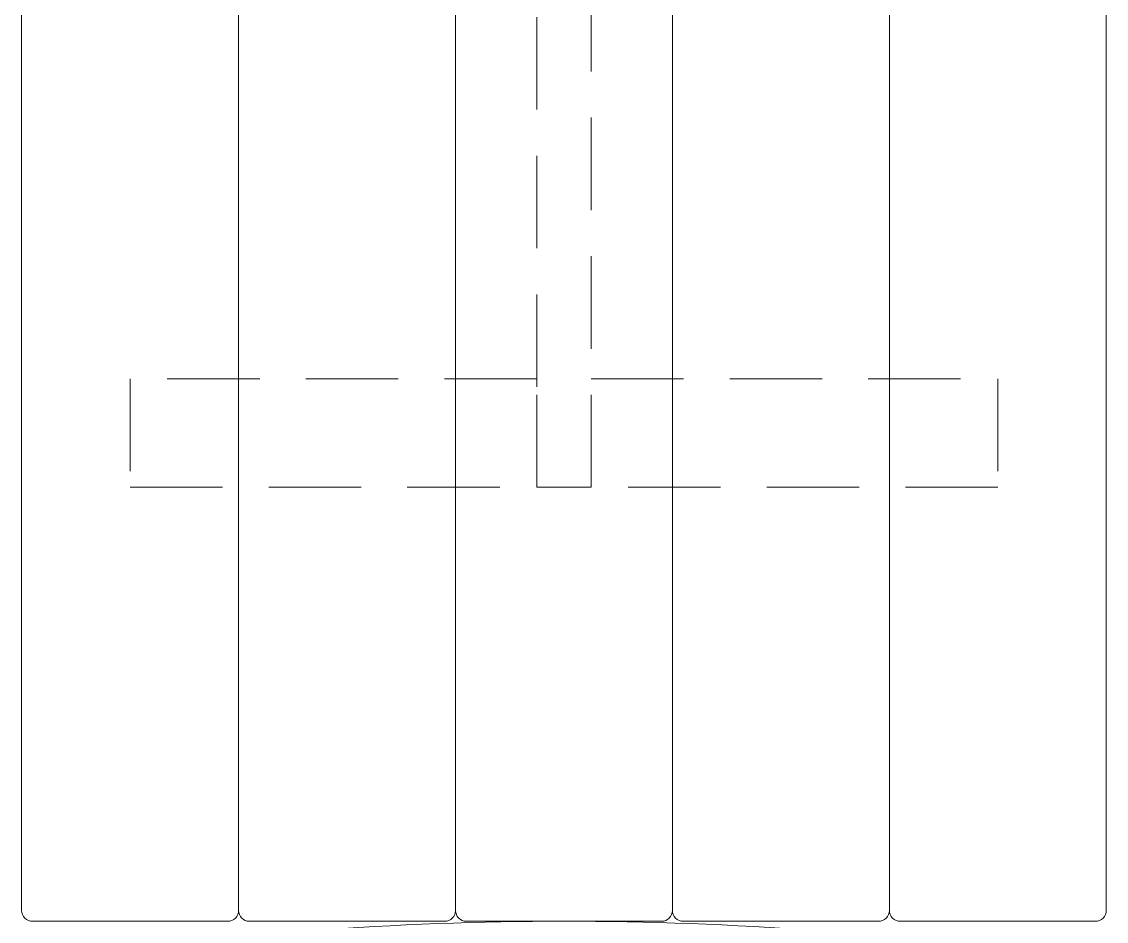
# Model space of a CAD drawing. Header units: centimetres. Extents: x 5488 to 20269, y -31398 to -19684.
# Drawn here: x 16704.9 to 16804.9, y -23648.5 to -23565.5 of the extents above; entities that cross this region are included whole.
import ezdxf

# ---------------------------------------------------------------- set-up
doc = ezdxf.new("R2010")
doc.units = ezdxf.units.CM
doc.linetypes.add('11-021_3004-BLOK_B_3_KAT$0$DASHED', pattern=[12.77794, 8.518627, -4.259313])
doc.layers.add('xxx_Auto_Tefris_Tefris', color=32, linetype='Continuous', lineweight=15)

# ---------------------------------------------------------------- blocks, each defined once
blk = doc.blocks.new('LF10_MASA PLAN')
for points in [[(4902.07, 1434.86), (5215.07, 1434.86, -0.414214), (5216.07, 1433.86), (5216.07, 1415.86, -0.414214), (5215.07, 1414.86), (4902.07, 1414.86, -0.414214), (4901.07, 1415.86), (4901.07, 1433.86, -0.414214)], [(4902.07, 1414.86), (5215.07, 1414.86, -0.414214), (5216.07, 1413.86), (5216.07, 1395.86, -0.414214), (5215.07, 1394.86), (4902.07, 1394.86, -0.414214), (4901.07, 1395.86), (4901.07, 1413.86, -0.414214)], [(4902.07, 1394.86), (5215.07, 1394.86, -0.414214), (5216.07, 1393.86), (5216.07, 1375.86, -0.414214), (5215.07, 1374.86), (4902.07, 1374.86, -0.414214), (4901.07, 1375.86), (4901.07, 1393.86, -0.414214)], [(4902.07, 1374.86), (5215.07, 1374.86, -0.414214), (5216.07, 1373.86), (5216.07, 1355.86, -0.414214), (5215.07, 1354.86), (4902.07, 1354.86, -0.414214), (4901.07, 1355.86), (4901.07, 1373.86, -0.414214)], [(4902.07, 1354.86), (5215.07, 1354.86, -0.414214), (5216.07, 1353.86), (5216.07, 1335.86, -0.414214), (5215.07, 1334.86), (4902.07, 1334.86, -0.414214), (4901.07, 1335.86), (4901.07, 1353.86, -0.414214)]]:
    blk.add_lwpolyline(points, format="xyb", close=True)
at = {"linetype": '11-021_3004-BLOK_B_3_KAT$0$DASHED'}
for points in [[(5166.07, 1424.86), (5176.07, 1424.86), (5176.07, 1387.36), (5166.07, 1387.36)], [(4941.07, 1382.36), (5176.07, 1382.36), (5176.07, 1387.36), (4941.07, 1387.36)], [(5166.07, 1344.86), (5176.07, 1344.86), (5176.07, 1382.36), (5166.07, 1382.36)]]:
    blk.add_lwpolyline(points, close=True, dxfattribs=at)
blk = doc.blocks.new('A$C3D946979')
at = {"color": 0}
blk.add_arc((0, 318.05), 318.05, 265.7981, 274.203, dxfattribs=at)

msp = doc.modelspace()

# ---------------------------------------------------------------- block references
at = {"layer": 'xxx_Auto_Tefris_Tefris', "rotation": 270}
msp.add_blockref('LF10_MASA PLAN', (15370, -18432.39), dxfattribs=at)

# ---------------------------------------------------------------- next in the draw order: block references
at = {"layer": 'xxx_Auto_Tefris_Tefris', "rotation": 180}
msp.add_blockref('A$C3D946979', (16754.87, -23648.46), dxfattribs=at)

doc.saveas('drawing.dxf')
